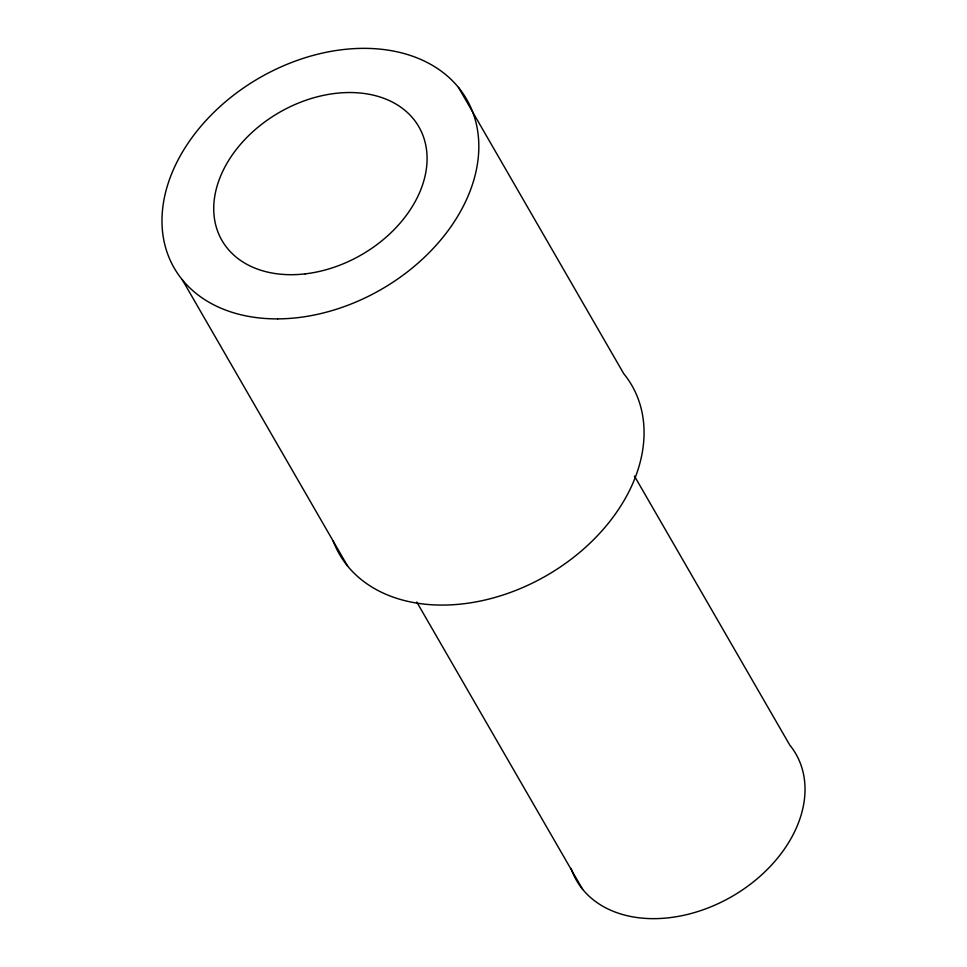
<?xml version="1.0" encoding="UTF-8"?>
<svg xmlns="http://www.w3.org/2000/svg" width="967" height="967" viewBox="0 0 967 967"><rect width="100%" height="100%" fill="white"/><g stroke="black" fill="none" stroke-linecap="round" stroke-linejoin="round"><path stroke-width="1.45" d="M458.491 87.453L623.715 373.637A168.814 122.047 -30 0 1 546.343 575.691A168.814 122.047 -30 0 1 333.119 540.807M634.437 476.042L789.761 745.073A126.617 91.539 -30 0 1 730.436 897.352A126.617 91.539 -30 0 1 571.098 868.402M416.753 602.006L582.642 889.326M182.316 279.777L347.552 565.973M277.686 318.88A168.814 122.047 -30 0 0 473.878 115.351A168.814 122.047 -30 0 0 209.646 116.62A168.814 122.047 -30 0 0 277.686 318.88M305.294 273.854A113.671 82.183 -30 0 0 419.412 127.777A113.671 82.183 -30 0 0 236.504 149.22A113.671 82.183 -30 0 0 305.294 273.854"/></g></svg>
